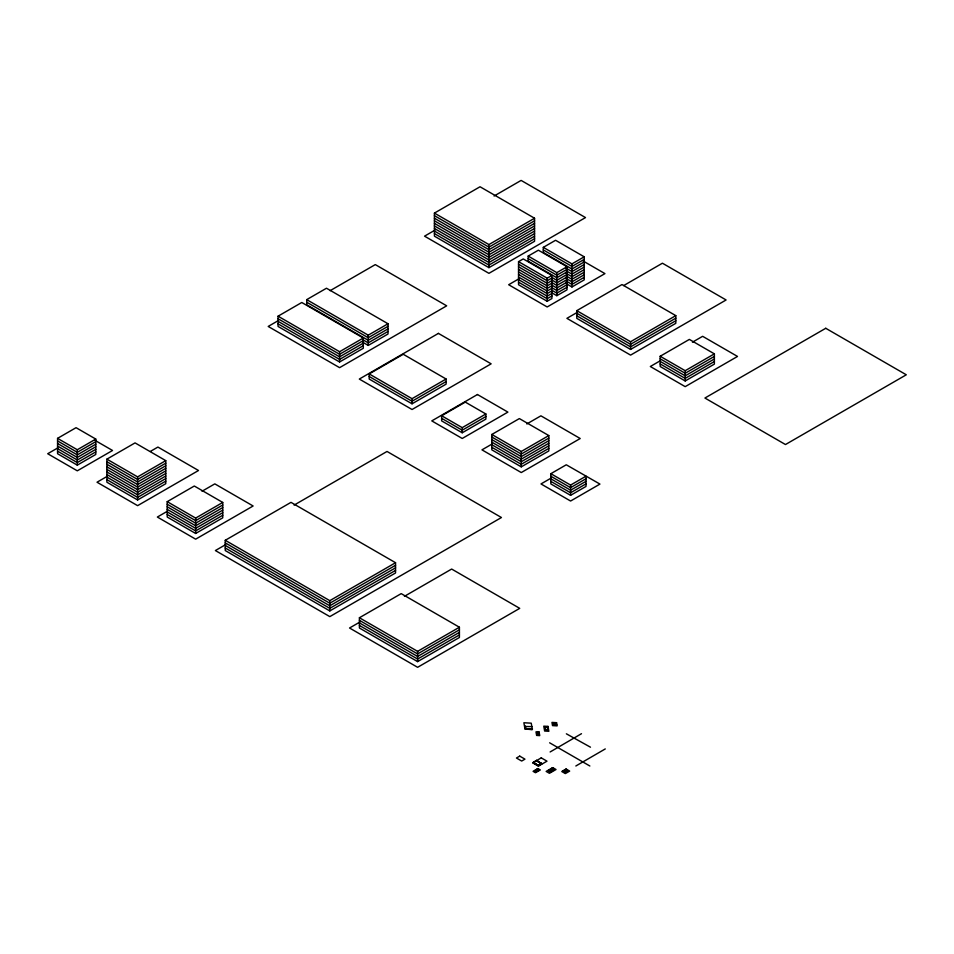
<?xml version="1.0" encoding="UTF-8"?>
<svg xmlns="http://www.w3.org/2000/svg" width="954" height="954" viewBox="0 0 954 954"><rect width="100%" height="100%" fill="white"/><g stroke="black" fill="none" stroke-linecap="round" stroke-linejoin="round"><path stroke-width="1.43" d="M550.124 751.967L581.487 733.698M575.834 766.002L605.277 748.926M434.416 213.1L480.041 186.757L534.562 218.239L534.562 241.302L488.937 267.645L434.416 236.163L434.416 213.1L488.937 244.57L534.562 218.239M57.562 438.363L76.058 427.678L95.794 439.078L95.794 454.45L77.298 465.135L57.562 453.734L57.562 438.363L77.298 449.751L95.794 439.078M278.055 316.191L301.774 302.49L363.307 338.014L363.307 348.27L339.588 361.971L278.055 326.447L278.055 316.191L339.588 351.716L363.307 338.014M388.016 328.88L368.244 340.292L306.711 304.767L306.711 299.639L326.483 288.227L388.016 323.752L388.016 334.007L368.244 345.42L363.116 342.462M57.765 447.927L47.7 453.734L77.298 470.823L112.524 450.479L94.518 440.08M278.508 320.484L268.193 326.447L339.588 367.66L446.687 305.829L375.292 264.604L330.12 290.684M434.857 230.212L424.554 236.163L488.937 273.333L585.506 217.584L521.122 180.413L494.089 196.023M95.794 441.63L77.298 452.315L57.562 440.927M95.794 444.194L77.298 454.879L57.562 443.491M95.794 446.758L77.298 457.443L57.562 446.055M95.794 449.322L77.298 460.007L57.562 448.618M95.794 451.886L77.298 462.571L57.562 451.17M106.896 459.148L135.051 442.894L165.769 460.639L165.769 483.702L137.614 499.956L106.896 482.223L106.896 459.148L137.614 476.893L165.769 460.639M534.562 220.803L488.937 247.134L434.416 215.664M534.562 223.355L488.937 249.698L434.416 218.227M534.562 225.919L488.937 252.261L434.416 220.791M534.562 228.483L488.937 254.825L434.416 223.355M107.17 476.356L97.022 482.223L137.614 505.656L198.504 470.501L157.911 447.068L150.303 451.457M534.562 231.047L488.937 257.389L434.416 225.907M534.562 233.611L488.937 259.953L434.416 228.471M534.562 236.175L488.937 262.517L434.416 231.035M534.562 238.738L488.937 265.081L434.416 233.599M306.711 299.639L368.244 335.176L388.016 323.752M363.307 340.578L339.588 354.28L278.055 318.755M388.016 326.316L368.244 337.728L306.711 302.203M363.307 343.142L339.588 356.844L278.055 321.319M363.307 345.706L339.588 359.408L278.055 323.883M388.016 331.443L368.244 342.856L363.116 339.898M165.769 463.203L137.614 479.457L106.896 461.712M518.535 261.658L523.245 258.939L551.901 275.479L551.901 298.542L547.179 301.261L518.535 284.733L518.535 261.658L547.179 278.198L551.901 275.479M567.022 271.866L556.826 277.757L528.182 261.217L528.182 256.089L538.378 250.198L567.022 266.738L567.022 289.813L556.826 295.692L551.841 292.818M584.218 261.933L571.959 269.016L543.303 252.476L543.303 247.36L555.574 240.277L584.218 256.805L584.218 279.88L571.959 286.963L565.722 283.362M165.769 465.767L137.614 482.02L106.896 464.276M165.769 468.331L137.614 484.584L106.896 466.84M165.769 470.882L137.614 487.148L106.896 469.404M165.769 473.446L137.614 489.7L106.896 471.968M165.769 476.01L137.614 492.264L106.896 474.532M165.769 478.574L137.614 494.828L106.896 477.095M165.769 481.138L137.614 497.392L106.896 479.659M518.94 278.795L508.661 284.733L547.179 306.961L604.943 273.607L583.121 261.014M369.186 373.932L403.244 354.268L446.102 379.012L446.102 384.14L412.045 403.804L369.186 379.06L369.186 373.932L412.045 398.677L446.102 379.012M528.182 256.089L556.826 272.629L567.022 266.738M543.303 247.36L571.959 263.888L584.218 256.805M551.901 278.031L547.179 280.762L518.535 264.222M567.022 269.302L556.826 275.193L528.182 258.653M584.218 259.369L571.959 266.452L543.303 249.924M167.212 501.661L194.306 486.027L222.747 502.448L222.747 517.831L195.653 533.465L167.212 517.044L167.212 501.661L195.653 518.094L222.747 502.448M551.901 280.595L547.179 283.326L518.535 266.786M551.901 283.159L547.179 285.89L518.535 269.35M567.022 274.43L556.826 280.321L551.841 277.435M584.218 264.496L571.959 271.58L565.722 267.991M551.901 285.723L547.179 288.454L518.535 271.914M567.022 276.994L556.826 282.873L551.841 279.999M584.218 267.06L571.959 274.144L565.722 270.554M551.901 288.287L547.179 291.018L518.535 274.478M567.022 279.558L556.826 285.437L551.841 282.563M584.218 269.624L571.959 276.708L565.722 273.118M167.57 511.141L157.35 517.044L195.653 539.165L253.12 505.99L214.817 483.869L202.045 491.238M551.901 290.851L547.179 293.582L518.535 277.042M567.022 282.122L556.826 288.001L551.841 285.127M584.218 272.188L571.959 279.272L565.722 275.682M551.901 293.415L547.179 296.145L518.535 279.605M567.022 284.686L556.826 290.565L551.841 287.691M584.218 274.752L571.959 281.835L565.722 278.234M551.901 295.978L547.179 298.697L518.535 282.169M567.022 287.249L556.826 293.128L551.841 290.255M584.218 277.316L571.959 284.399L565.722 280.798M222.747 505.012L195.653 520.645L167.212 504.225M222.747 507.576L195.653 523.209L167.212 506.789M222.747 510.14L195.653 525.773L167.212 509.353M446.102 381.576L412.045 401.24L369.186 376.496M222.747 512.703L195.653 528.337L167.212 511.916M576.776 310.658L621.984 284.566L675.802 315.631L675.802 323.323L630.582 349.426L576.776 318.35L576.776 310.658L630.582 341.735L675.802 315.631M222.747 515.267L195.653 530.901L167.212 514.48M577.23 312.387L566.903 318.35L630.582 355.115L726.101 299.973L662.422 263.209L623.701 285.568M225.251 540.298L290.994 502.353L395.552 562.717L395.552 572.96L329.81 610.918L225.251 550.553L225.251 540.298L329.81 600.662L395.552 562.717M441.642 415.765L465.29 402.111L485.872 413.988L485.872 419.116L462.225 432.77L441.642 420.893L441.642 415.765L462.225 427.642L485.872 413.988M225.716 544.591L215.389 550.553L329.81 616.618L501.446 517.521L387.026 451.457L294.106 505.107M485.872 416.552L462.225 430.206L441.642 418.329M675.802 318.195L630.582 344.299L576.776 313.222M675.802 320.759L630.582 346.862L576.776 315.786M491.823 434.475L519.37 418.579L548.812 435.573L548.812 450.944L521.266 466.852L491.823 449.859L491.823 434.475L521.266 451.481L548.812 435.573M492.204 443.944L481.961 449.859L521.266 472.552L580.211 438.518L540.906 415.825L526.811 423.958M660.18 356.259L689.36 339.409L714.379 353.851L714.379 364.106L685.199 380.956L660.18 366.515L660.18 356.259L685.199 370.701L714.379 353.851M660.526 360.612L650.318 366.515L685.199 386.644L737.514 356.438L702.633 336.309L692.425 342.2M548.812 438.136L521.266 454.044L491.823 437.039M548.812 440.7L521.266 456.608L491.823 439.603M548.812 443.264L521.266 459.16L491.823 442.167M548.812 445.828L521.266 461.724L491.823 444.731M548.812 448.392L521.266 464.288L491.823 447.295M714.379 356.414L685.199 373.264L660.18 358.823M714.379 358.978L685.199 375.828L660.18 361.387M714.379 361.542L685.199 378.392L660.18 363.951M550.852 473.685L570.587 485.085L586.006 476.177L586.006 486.433L570.587 495.329L550.852 483.94L550.852 473.685L566.271 464.789L599.947 484.083L570.587 501.029L540.99 483.94L551.197 478.049M395.552 565.281L329.81 603.226L225.251 542.862M395.552 567.833L329.81 605.79L225.251 545.426M395.552 570.397L329.81 608.354L225.251 547.99M586.006 478.741L570.587 487.649L550.852 476.249M586.006 481.305L570.587 490.213L550.852 478.813M586.006 483.869L570.587 492.765L550.852 481.376M359.408 617.751L401.205 593.626L459.411 627.231L459.411 637.487L417.613 661.611L359.408 628.006L359.408 617.751L417.613 651.355L459.411 627.231M359.753 622.115L349.546 628.006L417.613 667.311L519.727 608.354L451.659 569.049L404.424 596.322M459.411 629.795L417.613 653.919L359.408 620.315M459.411 632.359L417.613 656.483L359.408 622.879M459.411 634.923L417.613 659.047L359.408 625.442M524.867 726.507L532.093 726.614L531.998 729.345M524.986 726.435L525.797 728.653M544.782 727.246L547.799 727.091L547.787 730.275L545.294 730.132L544.913 727.175L545.545 729.977M536.649 732.708L538.998 732.517L539.368 734.628L537.019 734.818L536.78 732.636M553.475 722.858L553.296 725.04L556.528 724.909L556.194 723.013L553.475 722.858L553.296 725.04M536.458 760.421L533.179 762.449L538.402 765.585L541.693 763.558L536.458 760.421L541.693 763.951L536.458 760.541M536.458 760.934L533.179 762.83L538.402 765.335L541.693 763.438M533.179 762.699L538.402 765.847L541.693 763.82L536.458 760.672M538.807 769.866L535.957 771.643L534.538 770.82L537.388 769.043L538.807 769.985L535.957 771.893L534.538 771.07L537.388 769.294L538.807 770.248L537.388 769.425M538.807 769.735L535.957 771.893M554.346 769.628L550.458 772.001L548.502 770.88L552.39 768.125L554.346 769.759L552.39 768.125M548.502 770.749L552.39 768.507L548.502 770.88M548.502 770.367L550.458 771.619L554.346 769.246L550.458 771.75M563.301 770.927L565.412 772.275L567.964 770.665L565.412 772.657L563.301 770.927L565.853 769.449L567.964 770.796M565.853 769.58L563.301 771.178L565.412 772.525L567.964 770.927L565.853 769.699L563.301 771.44M553.225 723.001L553.558 724.897L556.528 724.909M553.427 724.968L556.277 725.052M532.511 729.047L525.678 728.725L525.38 726.221M548.3 729.977L545.676 729.905L545.294 726.948M525.284 728.951L532.356 729.548L524.998 729.118L523.889 722.75L531.235 723.18L531.831 726.59M545.426 730.048L548.049 730.12M539.368 734.628L537.412 734.604L537.162 732.41M539.105 734.783L537.15 734.747L536.911 732.565M566.366 733.805L590.478 747.197M549.635 742.808L589.858 766.002M565.853 769.83L567.964 771.178M554.346 769.496L552.39 768.244L548.502 770.617L550.458 771.869M535.957 771.512L534.538 771.07M553.356 722.929L553.678 724.825M525.117 726.364L525.547 728.796M685.199 370.701L685.199 380.956M630.582 341.735L630.582 349.426M571.959 263.888L571.959 286.963M570.587 485.085L570.587 495.329M556.826 272.629L556.826 295.692M547.179 278.198L547.179 301.261M521.266 451.481L521.266 466.852M488.937 244.57L488.937 267.645M462.225 427.642L462.225 432.77M417.613 651.355L417.613 661.611M412.045 398.677L412.045 403.804M368.244 335.176L368.244 345.42M339.588 351.716L339.588 361.971M329.81 600.662L329.81 610.918M195.653 518.094L195.653 533.465M137.614 476.893L137.614 499.956M77.298 449.751L77.298 465.135M438.411 333.387L359.312 379.06L412.045 409.504L491.143 363.832L438.411 333.387M477.453 394.527L431.78 420.893L462.225 438.47L507.898 412.104L477.453 394.527M825.747 328.283L704.923 398.033L785.476 444.54L906.3 374.791L825.747 328.283M519.727 756.128L516.448 758.025L521.671 761.042L524.962 759.145L519.727 756.128M541.264 757.87L532.678 762.83L538.402 766.134L546.988 761.173L541.264 757.87M537.913 768.554L533.083 771.345L535.492 772.74L540.334 769.95L537.913 768.554M552.724 767.612L546.141 771.416L549.432 773.312L556.027 769.508L552.724 767.612M566.092 769.019L561.763 771.524L565.352 773.587L569.681 771.094L566.092 769.019M556.564 722.679L551.961 722.405L552.521 725.612L557.124 725.887L556.564 722.679M548.001 726.399L543.768 726.161L544.627 731.038L548.86 731.289L548.001 726.399M539.093 732.028L535.993 731.849L536.625 735.427L539.726 735.617L539.093 732.028"/></g></svg>
